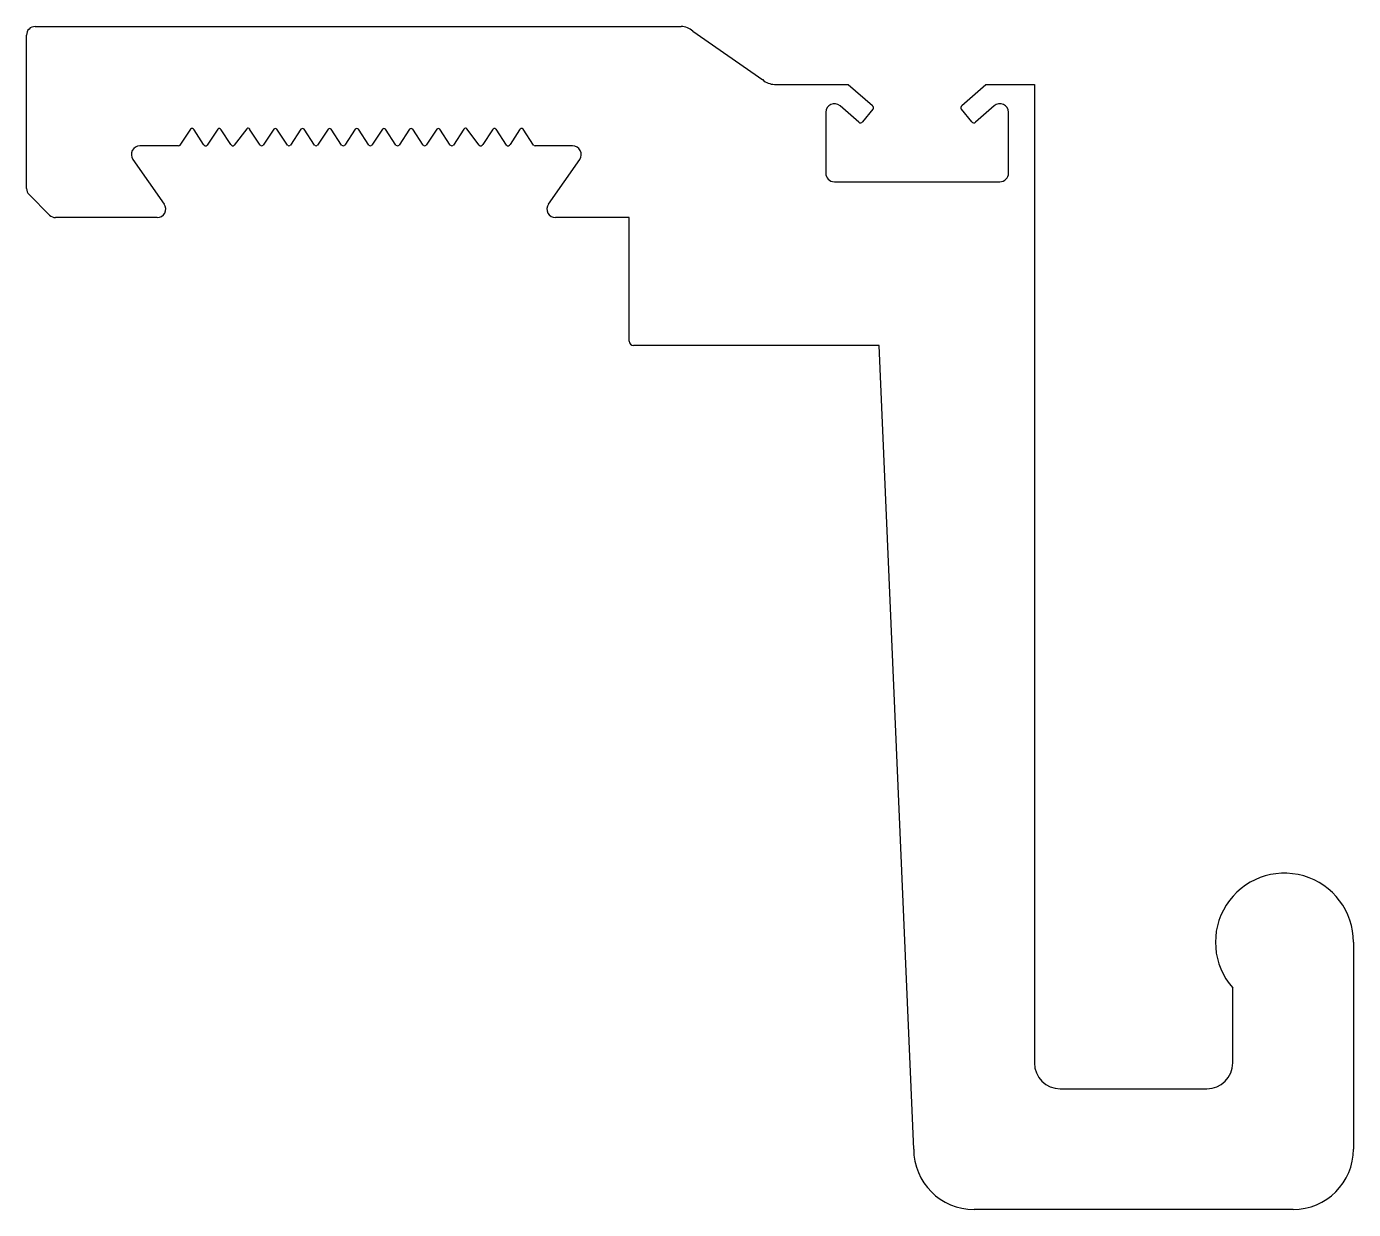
# Model space of a CAD drawing. Extents: x 1885 to 2039, y 1816 to 1953.
import ezdxf

# ---------------------------------------------------------------- set-up
doc = ezdxf.new("R2010")
doc.units = 0
doc.layers.get('0').update_dxf_attribs({"linetype": 'CONTINUOUS'})

msp = doc.modelspace()

# ---------------------------------------------------------------- linework, layer by layer
at = {"color": 0}
for p, q in [((1885.08, 1933.97), (1885.08, 1951.76)), ((1886.08, 1952.76), (1960.99, 1952.76)), ((1962.36, 1952.21), (1970.46, 1946.59)), ((1971.83, 1946.05), (1980.39, 1946.05)), ((1980.39, 1946.05), (1983.21, 1943.58)), ((1993.54, 1943.58), (1996.35, 1946.05)), ((1996.35, 1946.05), (2001.97, 1946.05)), ((2001.97, 1946.05), (2001.97, 1832.56)), ((1977.77, 1942.81), (1977.77, 1935.76)), ((1981.61, 1941.65), (1979.44, 1943.56)), ((1983.24, 1943.16), (1982.04, 1941.69)), ((1994.71, 1941.69), (1993.51, 1943.16)), ((1997.31, 1943.56), (1995.14, 1941.65)), ((1998.97, 1935.76), (1998.97, 1942.81)), ((1904.1, 1940.85), (1902.88, 1939)), ((1905.62, 1939.08), (1904.52, 1940.76)), ((1907.25, 1940.85), (1906.03, 1939)), ((1908.77, 1939.08), (1907.67, 1940.76)), ((1910.62, 1940.9), (1909.18, 1939)), ((1912.18, 1939), (1910.96, 1940.85)), ((1913.76, 1940.85), (1912.54, 1939)), ((1915.33, 1939), (1914.12, 1940.85)), ((1916.91, 1940.85), (1915.69, 1939)), ((1918.48, 1939), (1917.27, 1940.85)), ((1920.06, 1940.85), (1918.84, 1939)), ((1921.63, 1939), (1920.42, 1940.85)), ((1923.21, 1940.85), (1921.99, 1939)), ((1924.78, 1939), (1923.57, 1940.85)), ((1926.36, 1940.85), (1925.14, 1939)), ((1927.93, 1939), (1926.72, 1940.85)), ((1929.51, 1940.85), (1928.29, 1939)), ((1931.08, 1939), (1929.87, 1940.85)), ((1932.66, 1940.85), (1931.44, 1939)), ((1934.23, 1939), (1933.02, 1940.85)), ((1935.81, 1940.85), (1934.59, 1939)), ((1937.59, 1939), (1936.16, 1940.9)), ((1939.11, 1940.76), (1938.01, 1939.08)), ((1940.74, 1939), (1939.53, 1940.85)), ((1942.26, 1940.76), (1941.16, 1939.08)), ((1943.89, 1939), (1942.68, 1940.85)), ((1902.71, 1938.92), (1898.24, 1938.92)), ((1948.42, 1938.92), (1944.07, 1938.92)), ((1897.42, 1937.35), (1901.05, 1932.16)), ((1945.61, 1932.16), (1949.24, 1937.35)), ((1978.77, 1934.76), (1997.97, 1934.76)), ((1887.75, 1930.88), (1885.38, 1933.26)), ((1900.23, 1930.59), (1888.46, 1930.59)), ((1954.98, 1930.59), (1946.43, 1930.59)), ((1954.98, 1916.26), (1954.98, 1930.59)), ((1983.98, 1915.76), (1955.48, 1915.76)), ((1987.97, 1822.56), (1983.98, 1915.76)), ((2038.97, 1846.56), (2038.97, 1822.56)), ((2024.97, 1832.56), (2024.97, 1841.27)), ((2004.97, 1829.56), (2021.97, 1829.56)), ((2031.97, 1815.56), (1994.97, 1815.56))]:
    msp.add_line(p, q, dxfattribs=at)
for centre, radius, start, end in [((1886.08, 1951.76), 1, 90, 180), ((1960.99, 1950.76), 2, 46.7434, 90), ((1971.83, 1948.05), 2, 226.7434, 270), ((1978.77, 1942.81), 1, 48.6622, 180), ((1997.97, 1942.81), 1, 360, 131.3378), ((1983.01, 1943.35), 0.3, 320.6595, 48.6622), ((1993.74, 1943.35), 0.3, 131.3378, 219.3445), ((1904.28, 1940.67), 0.254, 21.5815, 135), ((1907.43, 1940.67), 0.254, 21.5815, 135), ((1910.78, 1940.76), 0.209, 26.3902, 139.1861), ((1913.94, 1940.67), 0.254, 45, 135), ((1917.09, 1940.67), 0.254, 45, 135), ((1920.24, 1940.67), 0.253, 44.8719, 135.1281), ((1923.39, 1940.67), 0.253, 44.8719, 135.1281), ((1926.54, 1940.67), 0.253, 44.8719, 135.1281), ((1929.69, 1940.67), 0.254, 45, 135), ((1932.84, 1940.67), 0.254, 45, 135), ((1936, 1940.76), 0.209, 40.8139, 153.6098), ((1939.35, 1940.67), 0.254, 45, 158.4185), ((1942.5, 1940.67), 0.254, 45, 158.4185), ((1981.8, 1941.88), 0.3, 228.6622, 320.6595), ((1994.95, 1941.88), 0.3, 219.3445, 311.3378), ((1905.85, 1939.18), 0.254, 201.5815, 315), ((1909, 1939.18), 0.254, 201.5815, 315), ((1937.77, 1939.18), 0.254, 225, 338.4185), ((1940.92, 1939.18), 0.254, 225, 338.4185), ((1898.24, 1937.92), 1, 90, 215), ((1902.71, 1939.18), 0.254, 270, 315), ((1912.36, 1939.18), 0.254, 225, 315), ((1915.51, 1939.18), 0.254, 225, 315), ((1918.66, 1939.18), 0.254, 225, 315), ((1921.81, 1939.18), 0.254, 225, 315), ((1924.96, 1939.18), 0.254, 225, 315), ((1928.11, 1939.18), 0.254, 225, 315), ((1931.26, 1939.18), 0.254, 225, 315), ((1934.41, 1939.18), 0.254, 225, 315), ((1944.07, 1939.18), 0.254, 225, 270), ((1948.42, 1937.92), 1, 325, 90), ((1978.77, 1935.76), 1, 180, 270), ((1997.97, 1935.76), 1, 270, 0), ((1886.08, 1933.97), 1, 180, 225), ((1900.23, 1931.59), 1, 270, 35), ((1946.43, 1931.59), 1, 145, 270), ((1888.46, 1931.59), 1, 225, 270), ((1955.48, 1916.26), 0.5, 180, 270), ((2030.97, 1846.56), 8, 0, 221.4096), ((2004.97, 1832.56), 3, 180, 270), ((2021.97, 1832.56), 3, 270, 0), ((1994.97, 1822.56), 7, 180, 270), ((2031.97, 1822.56), 7, 270, 0)]:
    msp.add_arc(centre, radius, start, end, dxfattribs=at)

doc.saveas('drawing.dxf')
